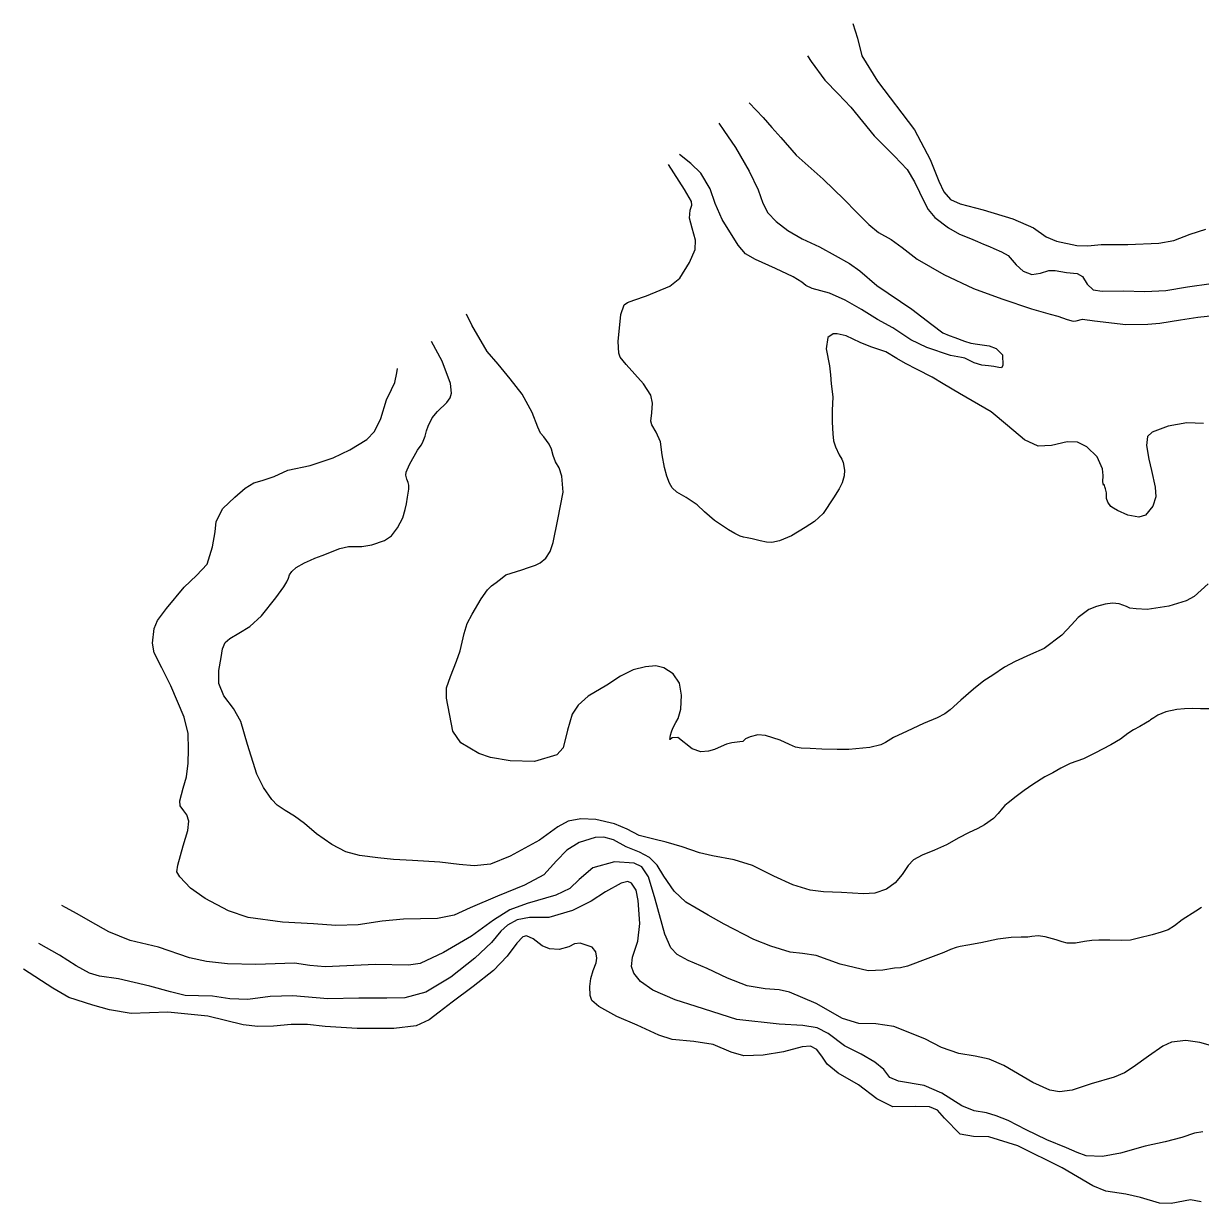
# Model space of a CAD drawing. Extents: x -717077 to -715000, y -984627 to -984000.
# Drawn here: x -717077 to -716541, y -984627 to -984090 of the extents above; entities that cross this region are included whole.
import ezdxf

# ---------------------------------------------------------------- set-up
doc = ezdxf.new("R2010")
doc.units = 0
doc.layers.add('contour_lines', color=1, linetype='CONTINUOUS')

msp = doc.modelspace()

# ---------------------------------------------------------------- linework, layer by layer
at = {"layer": 'contour_lines', "color": 1}
for p, q in [((-716699.626, -984090.204, 274), (-716697.481, -984096.817, 274)), ((-716697.481, -984096.817, 274), (-716695.449, -984104.803, 274)), ((-716720.249, -984104.94, 273), (-716718.575, -984107.39, 273)), ((-716695.449, -984104.803, 274), (-716688.322, -984116.332, 274)), ((-716718.575, -984107.39, 273), (-716712.315, -984115.992, 273)), ((-716712.315, -984115.992, 273), (-716706.223, -984122.24, 273)), ((-716688.322, -984116.332, 274), (-716671.467, -984138.529, 274)), ((-716746.691, -984126.239, 272), (-716740.353, -984132.93, 272)), ((-716706.223, -984122.24, 273), (-716700.448, -984128.185, 273)), ((-716700.448, -984128.185, 273), (-716689.835, -984141.203, 273)), ((-716760.596, -984135.53, 271), (-716758.259, -984138.814, 271)), ((-716740.353, -984132.93, 272), (-716736.511, -984137.555, 272)), ((-716736.511, -984137.555, 272), (-716732.401, -984142.095, 272)), ((-716758.259, -984138.814, 271), (-716752.92, -984146.66, 271)), ((-716732.401, -984142.095, 272), (-716725.418, -984150.022, 272)), ((-716689.835, -984141.203, 273), (-716680.667, -984150.453, 273)), ((-716671.467, -984138.529, 274), (-716664.364, -984152.015, 274)), ((-716752.92, -984146.66, 271), (-716746.838, -984157.406, 271)), ((-716773.251, -984153.803, 271), (-716778.512, -984149.799, 271)), ((-716725.418, -984150.022, 272), (-716713.022, -984160.995, 272)), ((-716680.667, -984150.453, 273), (-716674.89, -984156.525, 273)), ((-716664.364, -984152.015, 274), (-716660.47, -984161.963, 274)), ((-716776.235, -984165.641, 272), (-716783.527, -984154.261, 272)), ((-716768.755, -984158.228, 271), (-716773.251, -984153.803, 271)), ((-716764.506, -984165.323, 271), (-716768.755, -984158.228, 271)), ((-716746.838, -984157.406, 271), (-716742.67, -984165.823, 271)), ((-716674.89, -984156.525, 273), (-716671.507, -984162.179, 273)), ((-716713.022, -984160.995, 272), (-716703.58, -984170.175, 272)), ((-716671.507, -984162.179, 273), (-716669.248, -984166.837, 273)), ((-716660.47, -984161.963, 274), (-716658.187, -984166.714, 274)), ((-716772.981, -984171.139, 272), (-716776.235, -984165.641, 272)), ((-716762.297, -984172.009, 271), (-716764.506, -984165.323, 271)), ((-716742.67, -984165.823, 271), (-716740.48, -984171.958, 271)), ((-716669.248, -984166.837, 273), (-716667.699, -984170.11, 273)), ((-716658.187, -984166.714, 274), (-716655.109, -984170.2, 274)), ((-716773.977, -984178.759, 272), (-716773.578, -984175.084, 272)), ((-716773.578, -984175.084, 272), (-716772.811, -984172.883, 272)), ((-716772.811, -984172.883, 272), (-716772.981, -984171.139, 272)), ((-716759.016, -984179.344, 271), (-716762.297, -984172.009, 271)), ((-716740.48, -984171.958, 271), (-716738.236, -984176.323, 271)), ((-716703.58, -984170.175, 272), (-716697.884, -984176.015, 272)), ((-716667.699, -984170.11, 273), (-716665.326, -984174.792, 273)), ((-716665.326, -984174.792, 273), (-716662.314, -984178.475, 273)), ((-716655.109, -984170.2, 274), (-716650.768, -984172.206, 274)), ((-716650.768, -984172.206, 274), (-716640.335, -984174.954, 274)), ((-716640.335, -984174.954, 274), (-716626.716, -984178.983, 274)), ((-716772.75, -984183.234, 272), (-716773.977, -984178.759, 272)), ((-716751.819, -984191.086, 271), (-716759.016, -984179.344, 271)), ((-716738.236, -984176.323, 271), (-716734.506, -984180.278, 271)), ((-716734.506, -984180.278, 271), (-716729.129, -984184.347, 271)), ((-716697.884, -984176.015, 272), (-716694.481, -984179.447, 272)), ((-716694.481, -984179.447, 272), (-716692.342, -984181.681, 272)), ((-716662.314, -984178.475, 273), (-716656.03, -984183.092, 273)), ((-716626.716, -984178.983, 274), (-716617.374, -984183.213, 274)), ((-716771.183, -984188.704, 272), (-716772.75, -984183.234, 272)), ((-716729.129, -984184.347, 271), (-716722.622, -984188.086, 271)), ((-716692.342, -984181.681, 272), (-716687.902, -984185.262, 272)), ((-716687.902, -984185.262, 272), (-716682.066, -984188.478, 272)), ((-716656.03, -984183.092, 273), (-716651.098, -984186.06, 273)), ((-716617.374, -984183.213, 274), (-716611.592, -984187.26, 274)), ((-716546.038, -984186.036, 274), (-716538.913, -984183.741, 274)), ((-716771.355, -984193.025, 272), (-716771.183, -984188.704, 272)), ((-716748.396, -984195.014, 271), (-716751.819, -984191.086, 271)), ((-716722.622, -984188.086, 271), (-716714.713, -984191.746, 271)), ((-716682.066, -984188.478, 272), (-716677.15, -984192.046, 272)), ((-716651.098, -984186.06, 273), (-716646.005, -984188.029, 273)), ((-716646.005, -984188.029, 273), (-716642.796, -984189.345, 273)), ((-716642.796, -984189.345, 273), (-716640.137, -984190.503, 273)), ((-716640.137, -984190.503, 273), (-716637.381, -984191.595, 273)), ((-716611.592, -984187.26, 274), (-716606.885, -984189.243, 274)), ((-716606.885, -984189.243, 274), (-716597.584, -984191.172, 274)), ((-716597.584, -984191.172, 274), (-716592.6, -984191.331, 274)), ((-716592.6, -984191.331, 274), (-716586.511, -984190.69, 274)), ((-716586.511, -984190.69, 274), (-716574.402, -984190.663, 274)), ((-716574.402, -984190.663, 274), (-716560.38, -984190.145, 274)), ((-716560.38, -984190.145, 274), (-716553.517, -984188.853, 274)), ((-716553.517, -984188.853, 274), (-716546.038, -984186.036, 274)), ((-716773.891, -984198.937, 272), (-716771.355, -984193.025, 272)), ((-716743.958, -984197.606, 271), (-716748.396, -984195.014, 271)), ((-716714.713, -984191.746, 271), (-716707.568, -984195.681, 271)), ((-716707.568, -984195.681, 271), (-716701.066, -984199.339, 271)), ((-716677.15, -984192.046, 272), (-716670.239, -984197.329, 272)), ((-716637.381, -984191.595, 273), (-716635.401, -984192.571, 273)), ((-716635.401, -984192.571, 273), (-716631.866, -984194.085, 273)), ((-716631.866, -984194.085, 273), (-716628.92, -984195.789, 273)), ((-716628.92, -984195.789, 273), (-716625.247, -984199.982, 273)), ((-716778.389, -984205.984, 272), (-716773.891, -984198.937, 272)), ((-716734.821, -984201.692, 271), (-716743.958, -984197.606, 271)), ((-716726.698, -984205.415, 271), (-716734.821, -984201.692, 271)), ((-716701.066, -984199.339, 271), (-716696.451, -984202.659, 271)), ((-716670.239, -984197.329, 272), (-716658.247, -984204.396, 272)), ((-716625.247, -984199.982, 273), (-716622.009, -984202.875, 273)), ((-716782.899, -984209.612, 272), (-716778.389, -984205.984, 272)), ((-716722.855, -984207.79, 271), (-716726.698, -984205.415, 271)), ((-716696.451, -984202.659, 271), (-716688.684, -984209.381, 271)), ((-716658.247, -984204.396, 272), (-716644.679, -984210.8, 272)), ((-716622.009, -984202.875, 273), (-716618.11, -984204.411, 273)), ((-716618.11, -984204.411, 273), (-716614.239, -984203.825, 273)), ((-716614.239, -984203.825, 273), (-716610.45, -984202.512, 273)), ((-716610.45, -984202.512, 273), (-716607.471, -984202.541, 273)), ((-716607.471, -984202.541, 273), (-716602.303, -984203.512, 273)), ((-716602.303, -984203.512, 273), (-716597.487, -984203.995, 273)), ((-716597.487, -984203.995, 273), (-716595.133, -984205.325, 273)), ((-716595.133, -984205.325, 273), (-716592.883, -984208.746, 273)), ((-716793.416, -984214.116, 272), (-716782.899, -984209.612, 272)), ((-716720.913, -984209.42, 271), (-716722.855, -984207.79, 271)), ((-716718.056, -984210.8, 271), (-716720.913, -984209.42, 271)), ((-716710.215, -984212.817, 271), (-716718.056, -984210.8, 271)), ((-716688.684, -984209.381, 271), (-716672.81, -984220.199, 271)), ((-716644.679, -984210.8, 272), (-716631.796, -984215.424, 272)), ((-716592.883, -984208.746, 273), (-716590.162, -984211.302, 273)), ((-716590.162, -984211.302, 273), (-716586.149, -984212.001, 273)), ((-716586.149, -984212.001, 273), (-716576.518, -984211.742, 273)), ((-716576.518, -984211.742, 273), (-716566.666, -984212.168, 273)), ((-716566.666, -984212.168, 273), (-716557.16, -984211.699, 273)), ((-716557.16, -984211.699, 273), (-716547.32, -984209.94, 273)), ((-716547.32, -984209.94, 273), (-716536.512, -984208.452, 273)), ((-716803.587, -984218.166, 272), (-716802.075, -984217.151, 272)), ((-716802.075, -984217.151, 272), (-716799.251, -984216.127, 272)), ((-716799.251, -984216.127, 272), (-716793.416, -984214.116, 272)), ((-716703.047, -984215.993, 271), (-716710.215, -984212.817, 271)), ((-716695.629, -984220.287, 271), (-716703.047, -984215.993, 271)), ((-716631.796, -984215.424, 272), (-716618.204, -984219.981, 272)), ((-716872.941, -984227.399, 273), (-716875.474, -984222.375, 273)), ((-716806.441, -984234.814, 272), (-716805.181, -984222.554, 272)), ((-716805.181, -984222.554, 272), (-716803.587, -984218.166, 272)), ((-716688.351, -984224.79, 271), (-716695.629, -984220.287, 271)), ((-716672.81, -984220.199, 271), (-716663.61, -984227.07, 271)), ((-716618.204, -984219.981, 272), (-716609.812, -984222.467, 272)), ((-716609.812, -984222.467, 272), (-716606.288, -984223.386, 272)), ((-716606.288, -984223.386, 272), (-716602.047, -984224.824, 272)), ((-716542.555, -984223.849, 272), (-716535.443, -984222.995, 272)), ((-716865.94, -984239.373, 273), (-716872.941, -984227.399, 273)), ((-716681.448, -984228.593, 271), (-716688.351, -984224.79, 271)), ((-716673.217, -984234.038, 271), (-716681.448, -984228.593, 271)), ((-716663.61, -984227.07, 271), (-716658.578, -984230.853, 271)), ((-716602.047, -984224.824, 272), (-716599.331, -984225.639, 272)), ((-716599.331, -984225.639, 272), (-716597.916, -984225.468, 272)), ((-716597.916, -984225.468, 272), (-716595.118, -984224.645, 272)), ((-716595.118, -984224.645, 272), (-716589.665, -984225.525, 272)), ((-716589.665, -984225.525, 272), (-716575.403, -984227.185, 272)), ((-716575.403, -984227.185, 272), (-716565.31, -984226.981, 272)), ((-716565.31, -984226.981, 272), (-716559.847, -984226.528, 272)), ((-716559.847, -984226.528, 272), (-716550.528, -984225.047, 272)), ((-716550.528, -984225.047, 272), (-716542.555, -984223.849, 272)), ((-716710.955, -984232.99, 272), (-716711.748, -984238.253, 272)), ((-716708.528, -984231.326, 272), (-716710.955, -984232.99, 272)), ((-716706.778, -984231.304, 272), (-716708.528, -984231.326, 272)), ((-716702.613, -984232.208, 272), (-716706.778, -984231.304, 272)), ((-716696.265, -984235.244, 272), (-716702.613, -984232.208, 272)), ((-716665.951, -984237.588, 271), (-716673.217, -984234.038, 271)), ((-716658.578, -984230.853, 271), (-716655.743, -984232.145, 271)), ((-716655.743, -984232.145, 271), (-716653.1, -984233.043, 271)), ((-716653.1, -984233.043, 271), (-716648.791, -984234.666, 271)), ((-716886.517, -984243.764, 274), (-716891.271, -984234.862, 274)), ((-716861.038, -984245.166, 273), (-716865.94, -984239.373, 273)), ((-716806.138, -984240.226, 272), (-716806.441, -984234.814, 272)), ((-716711.748, -984238.253, 272), (-716710.251, -984245.883, 272)), ((-716691.325, -984237.301, 272), (-716696.265, -984235.244, 272)), ((-716684.568, -984239.533, 272), (-716691.325, -984237.301, 272)), ((-716679.582, -984242.543, 272), (-716684.568, -984239.533, 272)), ((-716655.103, -984241.231, 271), (-716665.951, -984237.588, 271)), ((-716648.791, -984234.666, 271), (-716645.841, -984235.565, 271)), ((-716645.841, -984235.565, 271), (-716642.804, -984236.022, 271)), ((-716642.804, -984236.022, 271), (-716637.505, -984236.886, 271)), ((-716637.505, -984236.886, 271), (-716634.399, -984238.045, 271)), ((-716634.399, -984238.045, 271), (-716631.429, -984240.935, 271)), ((-716882.733, -984253.995, 274), (-716886.517, -984243.764, 274)), ((-716805.525, -984241.94, 272), (-716806.138, -984240.226, 272)), ((-716802.772, -984245.372, 272), (-716805.525, -984241.94, 272)), ((-716675.651, -984244.884, 272), (-716679.582, -984242.543, 272)), ((-716670.343, -984247.561, 272), (-716675.651, -984244.884, 272)), ((-716650.148, -984242.119, 271), (-716655.103, -984241.231, 271)), ((-716648.669, -984242.467, 271), (-716650.148, -984242.119, 271)), ((-716646.772, -984243.412, 271), (-716648.669, -984242.467, 271)), ((-716644.411, -984244.541, 271), (-716646.772, -984243.412, 271)), ((-716640.816, -984245.664, 271), (-716644.411, -984244.541, 271)), ((-716631.429, -984240.935, 271), (-716631.345, -984245.758, 271)), ((-716908.095, -984253.548, 275), (-716907.178, -984249.187, 275)), ((-716907.178, -984249.187, 275), (-716906.862, -984247.109, 275)), ((-716855.531, -984251.875, 273), (-716861.038, -984245.166, 273)), ((-716794.885, -984254.136, 272), (-716802.772, -984245.372, 272)), ((-716710.251, -984245.883, 272), (-716709.722, -984249.994, 272)), ((-716709.722, -984249.994, 272), (-716709.42, -984254.065, 272)), ((-716663.448, -984251.088, 272), (-716670.343, -984247.561, 272)), ((-716637.885, -984245.998, 271), (-716640.816, -984245.664, 271)), ((-716635.478, -984246.269, 271), (-716637.885, -984245.998, 271)), ((-716633.143, -984246.708, 271), (-716635.478, -984246.269, 271)), ((-716631.918, -984246.806, 271), (-716633.143, -984246.708, 271)), ((-716631.345, -984245.758, 271), (-716631.918, -984246.806, 271)), ((-716909.57, -984256.649, 275), (-716908.095, -984253.548, 275)), ((-716882.189, -984258.393, 274), (-716882.733, -984253.995, 274)), ((-716850.127, -984258.792, 273), (-716855.531, -984251.875, 273)), ((-716791.569, -984259.285, 272), (-716794.885, -984254.136, 272)), ((-716709.42, -984254.065, 272), (-716708.743, -984260.096, 272)), ((-716658.45, -984254.187, 272), (-716663.448, -984251.088, 272)), ((-716651.117, -984258.451, 272), (-716658.45, -984254.187, 272)), ((-716911.739, -984261.353, 275), (-716909.57, -984256.649, 275)), ((-716884.363, -984262.598, 274), (-716882.802, -984260.57, 274)), ((-716882.802, -984260.57, 274), (-716882.189, -984258.393, 274)), ((-716845.517, -984267.177, 273), (-716850.127, -984258.792, 273)), ((-716790.741, -984262.931, 272), (-716791.569, -984259.285, 272)), ((-716708.743, -984260.096, 272), (-716708.942, -984266.227, 272)), ((-716636.603, -984266.928, 272), (-716651.117, -984258.451, 272)), ((-716914.443, -984269.859, 275), (-716911.739, -984261.353, 275)), ((-716888.636, -984266.677, 274), (-716884.363, -984262.598, 274)), ((-716791.096, -984267.371, 272), (-716790.741, -984262.931, 272)), ((-716708.942, -984266.227, 272), (-716708.945, -984271.637, 272)), ((-716917.226, -984275.83, 275), (-716914.443, -984269.859, 275)), ((-716892.883, -984273.392, 274), (-716891.018, -984269.655, 274)), ((-716891.018, -984269.655, 274), (-716888.636, -984266.677, 274)), ((-716842.872, -984273.783, 273), (-716845.517, -984267.177, 273)), ((-716791.454, -984271.079, 272), (-716791.096, -984267.371, 272)), ((-716791.03, -984272.785, 272), (-716791.454, -984271.079, 272)), ((-716708.945, -984271.637, 272), (-716708.655, -984276.883, 272)), ((-716629.233, -984273.08, 272), (-716636.603, -984266.928, 272)), ((-716920.753, -984279.431, 275), (-716917.226, -984275.83, 275)), ((-716894.183, -984277.929, 274), (-716893.558, -984275.467, 274)), ((-716893.558, -984275.467, 274), (-716892.883, -984273.392, 274)), ((-716841.695, -984276.499, 273), (-716842.872, -984273.783, 273)), ((-716840.28, -984278.252, 273), (-716841.695, -984276.499, 273)), ((-716789.042, -984276.095, 272), (-716791.03, -984272.785, 272)), ((-716787.173, -984280.56, 272), (-716789.042, -984276.095, 272)), ((-716708.655, -984276.883, 272), (-716708.336, -984280.051, 272)), ((-716621.527, -984279.679, 272), (-716629.233, -984273.08, 272)), ((-716563.416, -984276.113, 272), (-716565.471, -984278.154, 272)), ((-716556.128, -984273.362, 272), (-716563.416, -984276.113, 272)), ((-716547.566, -984271.934, 272), (-716556.128, -984273.362, 272)), ((-716540.006, -984272.21, 272), (-716547.566, -984271.934, 272)), ((-716928.528, -984284.176, 275), (-716920.753, -984279.431, 275)), ((-716897.777, -984284.257, 274), (-716896.1, -984281.973, 274)), ((-716896.1, -984281.973, 274), (-716895.365, -984281.002, 274)), ((-716895.365, -984281.002, 274), (-716894.183, -984277.929, 274)), ((-716837.73, -984281.625, 273), (-716840.28, -984278.252, 273)), ((-716836.698, -984283.914, 273), (-716837.73, -984281.625, 273)), ((-716786.317, -984286.413, 272), (-716787.173, -984280.56, 272)), ((-716708.336, -984280.051, 272), (-716707.509, -984282.809, 272)), ((-716615.245, -984282.502, 272), (-716621.527, -984279.679, 272)), ((-716609.165, -984282.169, 272), (-716615.245, -984282.502, 272)), ((-716602.014, -984280.554, 272), (-716609.165, -984282.169, 272)), ((-716597.313, -984280.618, 272), (-716602.014, -984280.554, 272)), ((-716593.143, -984282.79, 272), (-716597.313, -984280.618, 272)), ((-716565.471, -984278.154, 272), (-716565.899, -984282.13, 272)), ((-716565.899, -984282.13, 272), (-716564.928, -984288.435, 272)), ((-716946.592, -984291.222, 275), (-716936.078, -984287.812, 275)), ((-716936.078, -984287.812, 275), (-716928.528, -984284.176, 275)), ((-716901.387, -984290.811, 274), (-716897.777, -984284.257, 274)), ((-716836.031, -984286.744, 273), (-716836.698, -984283.914, 273)), ((-716834.84, -984289.609, 273), (-716836.031, -984286.744, 273)), ((-716785.257, -984292.162, 272), (-716786.317, -984286.413, 272)), ((-716707.509, -984282.809, 272), (-716705.859, -984286.459, 272)), ((-716705.859, -984286.459, 272), (-716704.537, -984288.358, 272)), ((-716588.396, -984287.417, 272), (-716593.143, -984282.79, 272)), ((-716585.921, -984292.789, 272), (-716588.396, -984287.417, 272)), ((-716956.71, -984293.448, 275), (-716946.592, -984291.222, 275)), ((-716902.821, -984294.263, 274), (-716901.387, -984290.811, 274)), ((-716833.287, -984292.352, 273), (-716834.84, -984289.609, 273)), ((-716832.072, -984296.191, 273), (-716833.287, -984292.352, 273)), ((-716784.222, -984296.087, 272), (-716785.257, -984292.162, 272)), ((-716704.537, -984288.358, 272), (-716703.949, -984289.949, 272)), ((-716703.949, -984289.949, 272), (-716703.407, -984293.482, 272)), ((-716585.604, -984295.858, 272), (-716585.921, -984292.789, 272)), ((-716564.928, -984288.435, 272), (-716563.69, -984293.614, 272)), ((-716972.189, -984299.228, 275), (-716968.353, -984298.065, 275)), ((-716968.353, -984298.065, 275), (-716963, -984296.23, 275)), ((-716963, -984296.23, 275), (-716956.71, -984293.448, 275)), ((-716903.041, -984295.691, 274), (-716902.821, -984294.263, 274)), ((-716902.625, -984297.457, 274), (-716903.041, -984295.691, 274)), ((-716902.028, -984298.999, 274), (-716902.625, -984297.457, 274)), ((-716831.446, -984303.395, 273), (-716832.072, -984296.191, 273)), ((-716783.067, -984299.268, 272), (-716784.222, -984296.087, 272)), ((-716703.539, -984295.998, 272), (-716704.511, -984299.203, 272)), ((-716703.407, -984293.482, 272), (-716703.539, -984295.998, 272)), ((-716585.76, -984298.703, 272), (-716585.604, -984295.858, 272)), ((-716563.69, -984293.614, 272), (-716562.026, -984301.121, 272)), ((-716980.775, -984305.767, 275), (-716976.175, -984301.62, 275)), ((-716976.175, -984301.62, 275), (-716972.189, -984299.228, 275)), ((-716902.202, -984305.657, 274), (-716901.608, -984302.017, 274)), ((-716901.579, -984300.225, 274), (-716902.028, -984298.999, 274)), ((-716901.608, -984302.017, 274), (-716901.579, -984300.225, 274)), ((-716833.792, -984315.84, 273), (-716831.446, -984303.395, 273)), ((-716781.763, -984301.513, 272), (-716783.067, -984299.268, 272)), ((-716779.633, -984303.41, 272), (-716781.763, -984301.513, 272)), ((-716775.366, -984305.913, 272), (-716779.633, -984303.41, 272)), ((-716705.857, -984301.857, 272), (-716708.387, -984305.989, 272)), ((-716704.511, -984299.203, 272), (-716705.857, -984301.857, 272)), ((-716585.466, -984300.22, 272), (-716585.76, -984298.703, 272)), ((-716585.392, -984299.912, 272), (-716585.466, -984300.22, 272)), ((-716585.245, -984299.828, 272), (-716585.392, -984299.912, 272)), ((-716584.863, -984301.035, 272), (-716585.245, -984299.828, 272)), ((-716584.561, -984301.887, 272), (-716584.863, -984301.035, 272)), ((-716584.16, -984303.717, 272), (-716584.561, -984301.887, 272)), ((-716584.149, -984304.705, 272), (-716584.16, -984303.717, 272)), ((-716562.026, -984301.121, 272), (-716561.721, -984305.522, 272)), ((-716986.271, -984310.862, 275), (-716980.775, -984305.767, 275)), ((-716903.272, -984311.345, 274), (-716902.678, -984308.672, 274)), ((-716902.678, -984308.672, 274), (-716902.202, -984305.657, 274)), ((-716770.447, -984309.256, 272), (-716775.366, -984305.913, 272)), ((-716767.079, -984312.426, 272), (-716770.447, -984309.256, 272)), ((-716708.387, -984305.989, 272), (-716713.136, -984313.089, 272)), ((-716584.075, -984306.37, 272), (-716584.149, -984304.705, 272)), ((-716583.561, -984307.958, 272), (-716584.075, -984306.37, 272)), ((-716582.124, -984309.994, 272), (-716583.561, -984307.958, 272)), ((-716561.721, -984305.522, 272), (-716562.994, -984309.828, 272)), ((-716989.382, -984316.805, 275), (-716986.271, -984310.862, 275)), ((-716904.453, -984315.159, 274), (-716903.272, -984311.345, 274)), ((-716762.523, -984316.266, 272), (-716767.079, -984312.426, 272)), ((-716713.136, -984313.089, 272), (-716717.092, -984316.734, 272)), ((-716581.02, -984310.772, 272), (-716582.124, -984309.994, 272)), ((-716579.107, -984311.741, 272), (-716581.02, -984310.772, 272)), ((-716574.488, -984313.835, 272), (-716579.107, -984311.741, 272)), ((-716569.366, -984314.829, 272), (-716574.488, -984313.835, 272)), ((-716566.436, -984313.94, 272), (-716569.366, -984314.829, 272)), ((-716562.994, -984309.828, 272), (-716566.436, -984313.94, 272)), ((-716989.86, -984321.467, 275), (-716989.382, -984316.805, 275)), ((-716909.577, -984323.295, 274), (-716906.741, -984319.723, 274)), ((-716906.741, -984319.723, 274), (-716904.453, -984315.159, 274)), ((-716835.968, -984326.298, 273), (-716833.792, -984315.84, 273)), ((-716756.206, -984320.531, 272), (-716762.523, -984316.266, 272)), ((-716721.304, -984319.468, 272), (-716727.54, -984323.262, 272)), ((-716717.092, -984316.734, 272), (-716721.304, -984319.468, 272)), ((-716991.062, -984328.261, 275), (-716989.86, -984321.467, 275)), ((-716918.437, -984327.358, 274), (-716912.704, -984325.343, 274)), ((-716912.704, -984325.343, 274), (-716909.577, -984323.295, 274)), ((-716753.226, -984322.259, 272), (-716756.206, -984320.531, 272)), ((-716750.899, -984323.387, 272), (-716753.226, -984322.259, 272)), ((-716749.279, -984323.9, 272), (-716750.899, -984323.387, 272)), ((-716747.642, -984324.131, 272), (-716749.279, -984323.9, 272)), ((-716745.442, -984324.643, 272), (-716747.642, -984324.131, 272)), ((-716741.723, -984325.627, 272), (-716745.442, -984324.643, 272)), ((-716727.54, -984323.262, 272), (-716732.992, -984325.612, 272)), ((-716993.387, -984336.144, 275), (-716991.062, -984328.261, 275)), ((-716941.12, -984332.21, 274), (-716933.034, -984329.085, 274)), ((-716933.034, -984329.085, 274), (-716929.103, -984328.18, 274)), ((-716929.103, -984328.18, 274), (-716926.1, -984328.102, 274)), ((-716926.1, -984328.102, 274), (-716923.038, -984328.097, 274)), ((-716923.038, -984328.097, 274), (-716918.437, -984327.358, 274)), ((-716839.368, -984333.479, 273), (-716837.303, -984330.457, 273)), ((-716837.303, -984330.457, 273), (-716835.968, -984326.298, 273)), ((-716738.822, -984326.193, 272), (-716741.723, -984325.627, 272)), ((-716736.523, -984326.292, 272), (-716738.822, -984326.193, 272)), ((-716732.992, -984325.612, 272), (-716736.523, -984326.292, 272)), ((-716998.301, -984341.327, 275), (-716993.387, -984336.144, 275)), ((-716952.89, -984337.758, 274), (-716949.062, -984335.521, 274)), ((-716949.062, -984335.521, 274), (-716946.465, -984334.352, 274)), ((-716946.465, -984334.352, 274), (-716944.356, -984333.422, 274)), ((-716944.356, -984333.422, 274), (-716941.12, -984332.21, 274)), ((-716844.009, -984336.64, 273), (-716841.832, -984335.594, 273)), ((-716841.832, -984335.594, 273), (-716839.368, -984333.479, 273)), ((-717003.968, -984346.725, 275), (-716998.301, -984341.327, 275)), ((-716956.432, -984342.487, 274), (-716955.899, -984341.103, 274)), ((-716955.899, -984341.103, 274), (-716954.886, -984339.521, 274)), ((-716954.886, -984339.521, 274), (-716952.89, -984337.758, 274)), ((-716859.193, -984342.416, 273), (-716857.546, -984341.057, 273)), ((-716857.546, -984341.057, 273), (-716855.139, -984340.307, 273)), ((-716855.139, -984340.307, 273), (-716850.297, -984338.689, 273)), ((-716850.297, -984338.689, 273), (-716847.145, -984337.775, 273)), ((-716847.145, -984337.775, 273), (-716844.009, -984336.64, 273)), ((-717011.977, -984356.424, 275), (-717003.968, -984346.725, 275)), ((-716962.144, -984351.573, 274), (-716958.467, -984346.431, 274)), ((-716958.467, -984346.431, 274), (-716957.209, -984344.222, 274)), ((-716957.209, -984344.222, 274), (-716956.432, -984342.487, 274)), ((-716865.812, -984347.856, 273), (-716864.048, -984346.084, 273)), ((-716864.048, -984346.084, 273), (-716861.936, -984344.577, 273)), ((-716861.936, -984344.577, 273), (-716859.193, -984342.416, 273)), ((-716537.821, -984345.161, 273), (-716544.257, -984350.854, 273)), ((-716968.678, -984359.69, 274), (-716962.144, -984351.573, 274)), ((-716872.774, -984358.906, 273), (-716868.704, -984351.969, 273)), ((-716868.704, -984351.969, 273), (-716865.812, -984347.856, 273)), ((-716544.257, -984350.854, 273), (-716547.945, -984352.832, 273)), ((-717015.975, -984361.759, 275), (-717011.977, -984356.424, 275)), ((-716592.153, -984356.884, 273), (-716597.052, -984360.459, 273)), ((-716588.624, -984355.377, 273), (-716592.153, -984356.884, 273)), ((-716584.739, -984354.33, 273), (-716588.624, -984355.377, 273)), ((-716581.373, -984353.889, 273), (-716584.739, -984354.33, 273)), ((-716578.42, -984354.308, 273), (-716581.373, -984353.889, 273)), ((-716575.114, -984355.427, 273), (-716578.42, -984354.308, 273)), ((-716574.13, -984355.937, 273), (-716575.114, -984355.427, 273)), ((-716573.508, -984356.141, 273), (-716574.13, -984355.937, 273)), ((-716570.659, -984356.482, 273), (-716573.508, -984356.141, 273)), ((-716565.605, -984356.792, 273), (-716570.659, -984356.482, 273)), ((-716555.736, -984355.255, 273), (-716565.605, -984356.792, 273)), ((-716547.945, -984352.832, 273), (-716555.736, -984355.255, 273)), ((-717017.509, -984365.388, 275), (-717015.975, -984361.759, 275)), ((-716974.051, -984364.588, 274), (-716968.678, -984359.69, 274)), ((-716875.035, -984363.177, 273), (-716872.774, -984358.906, 273)), ((-716597.052, -984360.459, 273), (-716600.022, -984363.719, 273)), ((-717018.356, -984372.152, 275), (-717017.509, -984365.388, 275)), ((-716983.066, -984369.982, 274), (-716978.992, -984367.64, 274)), ((-716978.992, -984367.64, 274), (-716974.051, -984364.588, 274)), ((-716878.312, -984375.557, 273), (-716876.516, -984367.694, 273)), ((-716876.516, -984367.694, 273), (-716875.035, -984363.177, 273)), ((-716600.022, -984363.719, 273), (-716604.432, -984368.492, 273)), ((-717017.555, -984376.5, 275), (-717018.356, -984372.152, 275)), ((-716986.386, -984374.745, 274), (-716985.166, -984371.896, 274)), ((-716985.166, -984371.896, 274), (-716983.066, -984369.982, 274)), ((-716604.432, -984368.492, 273), (-716612.495, -984374.503, 273)), ((-717014.018, -984383.316, 275), (-717017.555, -984376.5, 275)), ((-716988.108, -984384.602, 274), (-716987.095, -984378.583, 274)), ((-716987.095, -984378.583, 274), (-716986.386, -984374.745, 274)), ((-716879.902, -984380.296, 273), (-716878.312, -984375.557, 273)), ((-716618.674, -984377.343, 273), (-716625.694, -984380.482, 273)), ((-716612.495, -984374.503, 273), (-716618.674, -984377.343, 273)), ((-717010.002, -984391.619, 275), (-717014.018, -984383.316, 275)), ((-716882.727, -984387.319, 273), (-716879.902, -984380.296, 273)), ((-716799.59, -984384.323, 273), (-716805.249, -984387.12, 273)), ((-716794.013, -984382.842, 273), (-716799.59, -984384.323, 273)), ((-716789.256, -984382.514, 273), (-716794.013, -984382.842, 273)), ((-716785.634, -984383.417, 273), (-716789.256, -984382.514, 273)), ((-716781.306, -984386.158, 273), (-716785.634, -984383.417, 273)), ((-716630.546, -984383.109, 273), (-716635.927, -984386.622, 273)), ((-716625.694, -984380.482, 273), (-716630.546, -984383.109, 273)), ((-716988.055, -984390.452, 274), (-716988.108, -984384.602, 274)), ((-716884.507, -984392.436, 273), (-716882.727, -984387.319, 273)), ((-716805.249, -984387.12, 273), (-716811.615, -984391.303, 273)), ((-716778.446, -984390.386, 273), (-716781.306, -984386.158, 273)), ((-716639.979, -984389.321, 273), (-716644.69, -984392.994, 273)), ((-716635.927, -984386.622, 273), (-716639.979, -984389.321, 273)), ((-717003.94, -984405.847, 275), (-717010.002, -984391.619, 275)), ((-716985.897, -984396.027, 274), (-716988.055, -984390.452, 274)), ((-716884.456, -984397.12, 273), (-716884.507, -984392.436, 273)), ((-716811.615, -984391.303, 273), (-716819.982, -984396.324, 273)), ((-716777.536, -984395.799, 273), (-716778.446, -984390.386, 273)), ((-716644.69, -984392.994, 273), (-716650.465, -984398.095, 273)), ((-716981.519, -984401.805, 274), (-716985.897, -984396.027, 274)), ((-716881.611, -984412.148, 273), (-716884.456, -984397.12, 273)), ((-716824.646, -984400.273, 273), (-716827.317, -984404.51, 273)), ((-716819.982, -984396.324, 273), (-716824.646, -984400.273, 273)), ((-716777.934, -984402.161, 273), (-716777.536, -984395.799, 273)), ((-716650.465, -984398.095, 273), (-716655.345, -984402.421, 273)), ((-717002.08, -984413.201, 275), (-717003.94, -984405.847, 275)), ((-716978.064, -984407.819, 274), (-716981.519, -984401.805, 274)), ((-716827.317, -984404.51, 273), (-716829.488, -984411.687, 273)), ((-716779.045, -984406.337, 273), (-716777.934, -984402.161, 273)), ((-716657.759, -984404.337, 273), (-716661.165, -984406.164, 273)), ((-716655.345, -984402.421, 273), (-716657.759, -984404.337, 273)), ((-716560.711, -984404.931, 274), (-716562.576, -984406.054, 274)), ((-716557.15, -984403.395, 274), (-716560.711, -984404.931, 274)), ((-716552.178, -984402.322, 274), (-716557.15, -984403.395, 274)), ((-716548.664, -984401.967, 274), (-716552.178, -984402.322, 274)), ((-716545.133, -984401.908, 274), (-716548.664, -984401.967, 274)), ((-716541.438, -984402.087, 274), (-716545.133, -984401.908, 274)), ((-716536.823, -984402.08, 274), (-716541.438, -984402.087, 274)), ((-716975.053, -984418.262, 274), (-716978.064, -984407.819, 274)), ((-716782.137, -984412.517, 273), (-716781.565, -984410.836, 273)), ((-716781.565, -984410.836, 273), (-716780.158, -984408.185, 273)), ((-716780.158, -984408.185, 273), (-716779.045, -984406.337, 273)), ((-716667.357, -984408.729, 273), (-716674.934, -984412.17, 273)), ((-716661.165, -984406.164, 273), (-716667.357, -984408.729, 273)), ((-716569.034, -984409.997, 274), (-716571.813, -984411.51, 274)), ((-716566.417, -984408.49, 274), (-716569.034, -984409.997, 274)), ((-716564.55, -984407.406, 274), (-716566.417, -984408.49, 274)), ((-716564.086, -984407.041, 274), (-716564.55, -984407.406, 274)), ((-716562.576, -984406.054, 274), (-716564.086, -984407.041, 274)), ((-717001.896, -984420.547, 275), (-717002.08, -984413.201, 275)), ((-716878.022, -984417.494, 273), (-716881.611, -984412.148, 273)), ((-716829.488, -984411.687, 273), (-716831.373, -984419.72, 273)), ((-716782.846, -984415.896, 273), (-716782.791, -984415.075, 273)), ((-716782.663, -984416.035, 273), (-716782.846, -984415.896, 273)), ((-716782.791, -984415.075, 273), (-716782.507, -984413.921, 273)), ((-716781.816, -984415.276, 273), (-716782.663, -984416.035, 273)), ((-716782.507, -984413.921, 273), (-716782.137, -984412.517, 273)), ((-716779.242, -984415.016, 273), (-716781.816, -984415.276, 273)), ((-716772.648, -984420.189, 273), (-716779.242, -984415.016, 273)), ((-716749.06, -984416.298, 273), (-716749.665, -984416.819, 273)), ((-716748.371, -984415.674, 273), (-716749.06, -984416.298, 273)), ((-716746.341, -984414.716, 273), (-716748.371, -984415.674, 273)), ((-716742.837, -984413.865, 273), (-716746.341, -984414.716, 273)), ((-716739.372, -984414.077, 273), (-716742.837, -984413.865, 273)), ((-716732.636, -984416.224, 273), (-716739.372, -984414.077, 273)), ((-716728.396, -984418.232, 273), (-716732.636, -984416.224, 273)), ((-716681.026, -984415.068, 273), (-716684.781, -984417.305, 273)), ((-716674.934, -984412.17, 273), (-716681.026, -984415.068, 273)), ((-716577.837, -984415.815, 274), (-716582.159, -984418.353, 274)), ((-716574.412, -984413.305, 274), (-716577.837, -984415.815, 274)), ((-716571.813, -984411.51, 274), (-716574.412, -984413.305, 274)), ((-717002.149, -984426.778, 275), (-717001.896, -984420.547, 275)), ((-716970.879, -984431.776, 274), (-716975.053, -984418.262, 274)), ((-716869.785, -984422.318, 273), (-716878.022, -984417.494, 273)), ((-716831.373, -984419.72, 273), (-716834.253, -984422.947, 273)), ((-716768.808, -984421.615, 273), (-716772.648, -984420.189, 273)), ((-716765.219, -984421.312, 273), (-716768.808, -984421.615, 273)), ((-716762.615, -984420.544, 273), (-716765.219, -984421.312, 273)), ((-716759.571, -984419.189, 273), (-716762.615, -984420.544, 273)), ((-716757.069, -984418.026, 273), (-716759.571, -984419.189, 273)), ((-716754.657, -984417.436, 273), (-716757.069, -984418.026, 273)), ((-716750.979, -984417.096, 273), (-716754.657, -984417.436, 273)), ((-716749.665, -984416.819, 273), (-716750.979, -984417.096, 273)), ((-716725.654, -984419.381, 273), (-716728.396, -984418.232, 273)), ((-716723.126, -984419.86, 273), (-716725.654, -984419.381, 273)), ((-716718.933, -984420.103, 273), (-716723.126, -984419.86, 273)), ((-716713.761, -984420.356, 273), (-716718.933, -984420.103, 273)), ((-716706.642, -984420.469, 273), (-716713.761, -984420.356, 273)), ((-716701.404, -984420.474, 273), (-716706.642, -984420.469, 273)), ((-716691.874, -984419.56, 273), (-716701.404, -984420.474, 273)), ((-716686.827, -984418.36, 273), (-716691.874, -984419.56, 273)), ((-716684.781, -984417.305, 273), (-716686.827, -984418.36, 273)), ((-716582.159, -984418.353, 274), (-716589.389, -984422.196, 274)), ((-717002.804, -984432.991, 275), (-717002.149, -984426.778, 275)), ((-716864.494, -984424.112, 273), (-716869.785, -984422.318, 273)), ((-716855.594, -984425.609, 273), (-716864.494, -984424.112, 273)), ((-716844.516, -984425.963, 273), (-716855.594, -984425.609, 273)), ((-716834.253, -984422.947, 273), (-716844.516, -984425.963, 273)), ((-716600.753, -984426.814, 274), (-716604.98, -984429.075, 274)), ((-716594.636, -984424.726, 274), (-716600.753, -984426.814, 274)), ((-716589.389, -984422.196, 274), (-716594.636, -984424.726, 274)), ((-716967.823, -984437.881, 274), (-716970.879, -984431.776, 274)), ((-716608.583, -984431.085, 274), (-716612.173, -984433.015, 274)), ((-716604.98, -984429.075, 274), (-716608.583, -984431.085, 274)), ((-717005.838, -984443.826, 275), (-717004.391, -984438.126, 275)), ((-717004.391, -984438.126, 275), (-717002.804, -984432.991, 275)), ((-716963.959, -984443.338, 274), (-716967.823, -984437.881, 274)), ((-716617.624, -984436.456, 274), (-716621.615, -984439.122, 274)), ((-716612.173, -984433.015, 274), (-716617.624, -984436.456, 274)), ((-716961.544, -984445.876, 274), (-716963.959, -984443.338, 274)), ((-716625.234, -984441.96, 274), (-716628.824, -984444.812, 274)), ((-716621.615, -984439.122, 274), (-716625.234, -984441.96, 274)), ((-717005.698, -984446.092, 275), (-717005.838, -984443.826, 275)), ((-717004.094, -984448.486, 275), (-717005.698, -984446.092, 275)), ((-717002.757, -984450.321, 275), (-717004.094, -984448.486, 275)), ((-716957.878, -984448.298, 274), (-716961.544, -984445.876, 274)), ((-716953.668, -984450.82, 274), (-716957.878, -984448.298, 274)), ((-716631.43, -984447.169, 274), (-716633.418, -984449.682, 274)), ((-716630.352, -984445.993, 274), (-716631.43, -984447.169, 274)), ((-716628.824, -984444.812, 274), (-716630.352, -984445.993, 274)), ((-717001.792, -984453.13, 275), (-717002.757, -984450.321, 275)), ((-717002.252, -984457.394, 275), (-717001.792, -984453.13, 275)), ((-716949.19, -984454.229, 274), (-716953.668, -984450.82, 274)), ((-716943.629, -984458.94, 274), (-716949.19, -984454.229, 274)), ((-716829.186, -984453.062, 274), (-716833.886, -984455.78, 274)), ((-716823.326, -984452.137, 274), (-716829.186, -984453.062, 274)), ((-716816.492, -984452.426, 274), (-716823.326, -984452.137, 274)), ((-716808.076, -984454.294, 274), (-716816.492, -984452.426, 274)), ((-716802.331, -984456.819, 274), (-716808.076, -984454.294, 274)), ((-716635.597, -984451.843, 274), (-716639.696, -984454.844, 274)), ((-716633.418, -984449.682, 274), (-716635.597, -984451.843, 274)), ((-717004.338, -984464.361, 275), (-717002.252, -984457.394, 275)), ((-716936.663, -984463.724, 274), (-716943.629, -984458.94, 274)), ((-716833.886, -984455.78, 274), (-716842.135, -984461.813, 274)), ((-716796.774, -984459.661, 274), (-716802.331, -984456.819, 274)), ((-716790.191, -984461.247, 274), (-716796.774, -984459.661, 274)), ((-716646.891, -984458.434, 274), (-716651.287, -984460.744, 274)), ((-716642.693, -984456.489, 274), (-716646.891, -984458.434, 274)), ((-716639.696, -984454.844, 274), (-716642.693, -984456.489, 274)), ((-717006.829, -984473.199, 275), (-717004.338, -984464.361, 275)), ((-716930.268, -984467.01, 274), (-716936.663, -984463.724, 274)), ((-716842.135, -984461.813, 274), (-716855.463, -984469.013, 274)), ((-716824.148, -984462.774, 275), (-716829.79, -984466.313, 275)), ((-716816.854, -984460.634, 275), (-716824.148, -984462.774, 275)), ((-716812.86, -984460.371, 275), (-716816.854, -984460.634, 275)), ((-716808.503, -984461.55, 275), (-716812.86, -984460.371, 275)), ((-716802.735, -984464.794, 275), (-716808.503, -984461.55, 275)), ((-716796.694, -984467.21, 275), (-716802.735, -984464.794, 275)), ((-716784.569, -984462.694, 274), (-716790.191, -984461.247, 274)), ((-716777.208, -984464.872, 274), (-716784.569, -984462.694, 274)), ((-716769.356, -984467.503, 274), (-716777.208, -984464.872, 274)), ((-716657.026, -984463.832, 274), (-716662.403, -984466.255, 274)), ((-716651.287, -984460.744, 274), (-716657.026, -984463.832, 274)), ((-716924.125, -984468.731, 274), (-716930.268, -984467.01, 274)), ((-716915.783, -984469.794, 274), (-716924.125, -984468.731, 274)), ((-716908.687, -984470.507, 274), (-716915.783, -984469.794, 274)), ((-716855.463, -984469.013, 274), (-716864.55, -984472.632, 274)), ((-716829.79, -984466.313, 275), (-716834.505, -984471.234, 275)), ((-716792.117, -984469.645, 275), (-716796.694, -984467.21, 275)), ((-716788.652, -984473.201, 275), (-716792.117, -984469.645, 275)), ((-716763.498, -984468.886, 274), (-716769.356, -984467.503, 274)), ((-716753.632, -984470.697, 274), (-716763.498, -984468.886, 274)), ((-716668.079, -984468.532, 274), (-716672.01, -984470.783, 274)), ((-716662.403, -984466.255, 274), (-716668.079, -984468.532, 274)), ((-717007.171, -984476.222, 275), (-717006.829, -984473.199, 275)), ((-716899.929, -984471.005, 274), (-716908.687, -984470.507, 274)), ((-716887.503, -984471.717, 274), (-716899.929, -984471.005, 274)), ((-716878.731, -984472.887, 274), (-716887.503, -984471.717, 274)), ((-716871.892, -984473.385, 274), (-716878.731, -984472.887, 274)), ((-716864.55, -984472.632, 274), (-716871.892, -984473.385, 274)), ((-716834.505, -984471.234, 275), (-716840.271, -984477.529, 275)), ((-716817.889, -984474.374, 276), (-716824.202, -984479.677, 276)), ((-716808.091, -984471.676, 276), (-716817.889, -984474.374, 276)), ((-716799.067, -984472.173, 276), (-716808.091, -984471.676, 276)), ((-716795.565, -984473.845, 276), (-716799.067, -984472.173, 276)), ((-716792.518, -984478.455, 276), (-716795.565, -984473.845, 276)), ((-716785.628, -984478.196, 275), (-716788.652, -984473.201, 275)), ((-716745.3, -984473.311, 274), (-716753.632, -984470.697, 274)), ((-716735.548, -984478.177, 274), (-716745.3, -984473.311, 274)), ((-716674.427, -984473.256, 274), (-716677.182, -984477.444, 274)), ((-716672.01, -984470.783, 274), (-716674.427, -984473.256, 274)), ((-717005.943, -984478.487, 275), (-717007.171, -984476.222, 275)), ((-717001.032, -984483.675, 275), (-717005.943, -984478.487, 275)), ((-716840.271, -984477.529, 275), (-716849.057, -984482.314, 275)), ((-716824.202, -984479.677, 276), (-716828.305, -984483.762, 276)), ((-716802.017, -984480.512, 277), (-716804.986, -984481.319, 277)), ((-716800.278, -984481.41, 277), (-716802.017, -984480.512, 277)), ((-716789.479, -984488.633, 276), (-716792.518, -984478.455, 276)), ((-716780.858, -984485.03, 275), (-716785.628, -984478.196, 275)), ((-716726.95, -984482.133, 274), (-716735.548, -984478.177, 274)), ((-716677.182, -984477.444, 274), (-716680.259, -984481.243, 274)), ((-716994.316, -984488.379, 275), (-717001.032, -984483.675, 275)), ((-716849.057, -984482.314, 275), (-716861.246, -984487.228, 275)), ((-716828.305, -984483.762, 276), (-716834.709, -984486.77, 276)), ((-716812.147, -984485.242, 277), (-716818.646, -984489.532, 277)), ((-716804.986, -984481.319, 277), (-716812.147, -984485.242, 277)), ((-716798.181, -984484.599, 277), (-716800.278, -984481.41, 277)), ((-716797.275, -984489.296, 277), (-716798.181, -984484.599, 277)), ((-716775.522, -984490.005, 275), (-716780.858, -984485.03, 275)), ((-716719.043, -984484.549, 274), (-716726.95, -984482.133, 274)), ((-716712.916, -984485.227, 274), (-716719.043, -984484.549, 274)), ((-716704.763, -984485.586, 274), (-716712.916, -984485.227, 274)), ((-716694.675, -984486.256, 274), (-716704.763, -984485.586, 274)), ((-716689.508, -984485.89, 274), (-716694.675, -984486.256, 274)), ((-716684.275, -984484.11, 274), (-716689.508, -984485.89, 274)), ((-716680.259, -984481.243, 274), (-716684.275, -984484.11, 274)), ((-717057.876, -984492.458, 276), (-717059.577, -984491.469, 276)), ((-716983.68, -984493.961, 275), (-716994.316, -984488.379, 275)), ((-716861.246, -984487.228, 275), (-716873.774, -984492.599, 275)), ((-716847.743, -984490.564, 276), (-716855.703, -984493.409, 276)), ((-716834.709, -984486.77, 276), (-716847.743, -984490.564, 276)), ((-716818.646, -984489.532, 277), (-716827.182, -984493.738, 277)), ((-716796.565, -984499.734, 277), (-716797.275, -984489.296, 277)), ((-716785.159, -984504.534, 276), (-716789.479, -984488.633, 276)), ((-716770.894, -984492.774, 275), (-716775.522, -984490.005, 275)), ((-717052.528, -984495.247, 276), (-717057.876, -984492.458, 276)), ((-717046.501, -984498.77, 276), (-717052.528, -984495.247, 276)), ((-716974.757, -984496.93, 275), (-716983.68, -984493.961, 275)), ((-716959.184, -984499.073, 275), (-716974.757, -984496.93, 275)), ((-716881.032, -984495.863, 275), (-716888.645, -984497.382, 275)), ((-716873.774, -984492.599, 275), (-716881.032, -984495.863, 275)), ((-716855.703, -984493.409, 276), (-716863.05, -984498.11, 276)), ((-716846.755, -984496.919, 277), (-716852.315, -984498.053, 277)), ((-716838.009, -984496.963, 277), (-716846.755, -984496.919, 277)), ((-716827.182, -984493.738, 277), (-716838.009, -984496.963, 277)), ((-716765.465, -984495.965, 275), (-716770.894, -984492.774, 275)), ((-716758.14, -984499.954, 275), (-716765.465, -984495.965, 275)), ((-716543.537, -984494.009, 275), (-716549.718, -984498.003, 275)), ((-716540.916, -984492.451, 275), (-716543.537, -984494.009, 275)), ((-717038.192, -984503.451, 276), (-717046.501, -984498.77, 276)), ((-716944.977, -984499.796, 275), (-716959.184, -984499.073, 275)), ((-716934.811, -984500.57, 275), (-716944.977, -984499.796, 275)), ((-716924.722, -984500.259, 275), (-716934.811, -984500.57, 275)), ((-716913.751, -984498.57, 275), (-716924.722, -984500.259, 275)), ((-716904.004, -984497.717, 275), (-716913.751, -984498.57, 275)), ((-716888.645, -984497.382, 275), (-716904.004, -984497.717, 275)), ((-716863.05, -984498.11, 276), (-716873.176, -984505.414, 276)), ((-716856.804, -984500.403, 277), (-716859.793, -984503.218, 277)), ((-716852.315, -984498.053, 277), (-716856.804, -984500.403, 277)), ((-716797.437, -984507.767, 277), (-716796.565, -984499.734, 277)), ((-716744.586, -984506.9, 275), (-716758.14, -984499.954, 275)), ((-716556.064, -984502.578, 275), (-716559.194, -984503.679, 275)), ((-716553.13, -984500.762, 275), (-716556.064, -984502.578, 275)), ((-716549.718, -984498.003, 275), (-716553.13, -984500.762, 275)), ((-717028.527, -984507.381, 276), (-717038.192, -984503.451, 276)), ((-717015.569, -984510.514, 276), (-717028.527, -984507.381, 276)), ((-716873.176, -984505.414, 276), (-716885.922, -984512.954, 276)), ((-716859.793, -984503.218, 277), (-716864.078, -984508.351, 277)), ((-716849.769, -984505.784, 278), (-716852.487, -984508.633, 278)), ((-716848.111, -984505.357, 278), (-716849.769, -984505.784, 278)), ((-716845.039, -984506.706, 278), (-716848.111, -984505.357, 278)), ((-716840.925, -984509.824, 278), (-716845.039, -984506.706, 278)), ((-716799.825, -984514.938, 277), (-716797.437, -984507.767, 277)), ((-716782.455, -984510.796, 276), (-716785.159, -984504.534, 276)), ((-716736.903, -984510.027, 275), (-716744.586, -984506.9, 275)), ((-716633.577, -984506.852, 275), (-716641.322, -984508.417, 275)), ((-716627.553, -984506.086, 275), (-716633.577, -984506.852, 275)), ((-716623.037, -984505.907, 275), (-716627.553, -984506.086, 275)), ((-716620.808, -984505.962, 275), (-716623.037, -984505.907, 275)), ((-716619.991, -984505.88, 275), (-716620.808, -984505.962, 275)), ((-716618.077, -984505.543, 275), (-716619.991, -984505.88, 275)), ((-716615.283, -984505.347, 275), (-716618.077, -984505.543, 275)), ((-716612.057, -984505.687, 275), (-716615.283, -984505.347, 275)), ((-716607.049, -984507.082, 275), (-716612.057, -984505.687, 275)), ((-716604.295, -984508.096, 275), (-716607.049, -984507.082, 275)), ((-716594.174, -984507.945, 275), (-716598.257, -984508.61, 275)), ((-716590.852, -984507.403, 275), (-716594.174, -984507.945, 275)), ((-716587.631, -984507.32, 275), (-716590.852, -984507.403, 275)), ((-716582.575, -984507.284, 275), (-716587.631, -984507.32, 275)), ((-716577.514, -984507.39, 275), (-716582.575, -984507.284, 275)), ((-716573.287, -984507.242, 275), (-716577.514, -984507.39, 275)), ((-716569.582, -984506.44, 275), (-716573.287, -984507.242, 275)), ((-716563.383, -984504.824, 275), (-716569.582, -984506.44, 275)), ((-716559.194, -984503.679, 275), (-716563.383, -984504.824, 275)), ((-717060.604, -984514.163, 277), (-717070.039, -984508.822, 277)), ((-717001.531, -984515.321, 276), (-717015.569, -984510.514, 276)), ((-716885.922, -984512.954, 276), (-716896.481, -984517.906, 276)), ((-716864.078, -984508.351, 277), (-716871.591, -984515.525, 277)), ((-716852.487, -984508.633, 278), (-716856.927, -984514.532, 278)), ((-716837.688, -984511.23, 278), (-716840.925, -984509.824, 278)), ((-716833.284, -984511.486, 278), (-716837.688, -984511.23, 278)), ((-716828.888, -984510.345, 278), (-716833.284, -984511.486, 278)), ((-716826.226, -984508.881, 278), (-716828.888, -984510.345, 278)), ((-716823.723, -984508.629, 278), (-716826.226, -984508.881, 278)), ((-716818.15, -984510.414, 278), (-716823.723, -984508.629, 278)), ((-716816.475, -984512.522, 278), (-716818.15, -984510.414, 278)), ((-716816.108, -984515.494, 278), (-716816.475, -984512.522, 278)), ((-716779.507, -984513.787, 276), (-716782.455, -984510.796, 276)), ((-716728.044, -984512.726, 275), (-716736.903, -984510.027, 275)), ((-716722.466, -984513.275, 275), (-716728.044, -984512.726, 275)), ((-716716.329, -984514.217, 275), (-716722.466, -984513.275, 275)), ((-716658.098, -984512.891, 275), (-716665.391, -984515.556, 275)), ((-716655.177, -984511.552, 275), (-716658.098, -984512.891, 275)), ((-716652.599, -984510.547, 275), (-716655.177, -984511.552, 275)), ((-716650.777, -984510.129, 275), (-716652.599, -984510.547, 275)), ((-716647.206, -984509.554, 275), (-716650.777, -984510.129, 275)), ((-716641.322, -984508.417, 275), (-716647.206, -984509.554, 275)), ((-716602.106, -984508.599, 275), (-716604.295, -984508.096, 275)), ((-716598.257, -984508.61, 275), (-716602.106, -984508.599, 275)), ((-717052.974, -984518.942, 277), (-717060.604, -984514.163, 277)), ((-716993.705, -984516.987, 276), (-717001.531, -984515.321, 276)), ((-716984.188, -984518.11, 276), (-716993.705, -984516.987, 276)), ((-716971.28, -984518.403, 276), (-716984.188, -984518.11, 276)), ((-716953.746, -984517.784, 276), (-716971.28, -984518.403, 276)), ((-716946.762, -984518.753, 276), (-716953.746, -984517.784, 276)), ((-716916.832, -984518.38, 276), (-716939.772, -984519.414, 276)), ((-716901.86, -984518.619, 276), (-716916.832, -984518.38, 276)), ((-716896.481, -984517.906, 276), (-716901.86, -984518.619, 276)), ((-716871.591, -984515.525, 277), (-716882.485, -984524.18, 277)), ((-716856.927, -984514.532, 278), (-716863.151, -984521.011, 278)), ((-716817.808, -984521.103, 278), (-716816.458, -984517.642, 278)), ((-716816.458, -984517.642, 278), (-716816.108, -984515.494, 278)), ((-716800.287, -984519.243, 277), (-716799.825, -984514.938, 277)), ((-716774.589, -984516.517, 276), (-716779.507, -984513.787, 276)), ((-716765.921, -984520.178, 276), (-716774.589, -984516.517, 276)), ((-716705.422, -984518.131, 275), (-716716.329, -984514.217, 275)), ((-716692.664, -984521.175, 275), (-716705.422, -984518.131, 275)), ((-716665.391, -984515.556, 275), (-716674.66, -984519.104, 275)), ((-717063.645, -984529.194, 278), (-717076.973, -984520.498, 278)), ((-717046.957, -984522.368, 277), (-717052.974, -984518.942, 277)), ((-717042.374, -984523.663, 277), (-717046.957, -984522.368, 277)), ((-717033.795, -984524.916, 277), (-717042.374, -984523.663, 277)), ((-716939.772, -984519.414, 276), (-716946.762, -984518.753, 276)), ((-716863.151, -984521.011, 278), (-716872.361, -984528.316, 278)), ((-716818.858, -984524.731, 278), (-716817.808, -984521.103, 278)), ((-716799.257, -984522.35, 277), (-716800.287, -984519.243, 277)), ((-716796.254, -984526.096, 277), (-716799.257, -984522.35, 277)), ((-716756.565, -984524.608, 276), (-716765.921, -984520.178, 276)), ((-716685.945, -984520.941, 275), (-716692.664, -984521.175, 275)), ((-716680.628, -984519.961, 275), (-716685.945, -984520.941, 275)), ((-716677.913, -984519.802, 275), (-716680.628, -984519.961, 275)), ((-716674.66, -984519.104, 275), (-716677.913, -984519.802, 275)), ((-717056.369, -984533.319, 278), (-717063.645, -984529.194, 278)), ((-717019.54, -984528.188, 277), (-717033.795, -984524.916, 277)), ((-717010.082, -984530.853, 277), (-717019.54, -984528.188, 277)), ((-716882.485, -984524.18, 277), (-716893.912, -984530.999, 277)), ((-716872.361, -984528.316, 278), (-716881.908, -984535.446, 278)), ((-716819.324, -984528.338, 278), (-716818.858, -984524.731, 278)), ((-716819.132, -984532.403, 278), (-716819.324, -984528.338, 278)), ((-716790.599, -984530.046, 277), (-716796.254, -984526.096, 277)), ((-716747.724, -984528.037, 276), (-716756.565, -984524.608, 276)), ((-716739.538, -984529.456, 276), (-716747.724, -984528.037, 276)), ((-716733.168, -984529.906, 276), (-716739.538, -984529.456, 276)), ((-717045.482, -984536.886, 278), (-717056.369, -984533.319, 278)), ((-717003.41, -984532.381, 277), (-717010.082, -984530.853, 277)), ((-716997.374, -984532.591, 277), (-717003.41, -984532.381, 277)), ((-716991.002, -984532.78, 277), (-716997.374, -984532.591, 277)), ((-716983.131, -984533.933, 277), (-716991.002, -984532.78, 277)), ((-716974.968, -984534.23, 277), (-716983.131, -984533.933, 277)), ((-716964.75, -984532.844, 277), (-716974.968, -984534.23, 277)), ((-716954.451, -984532.621, 277), (-716964.75, -984532.844, 277)), ((-716938.515, -984533.974, 277), (-716954.451, -984532.621, 277)), ((-716924.335, -984533.684, 277), (-716938.515, -984533.974, 277)), ((-716911.611, -984533.67, 277), (-716924.335, -984533.684, 277)), ((-716903.514, -984533.534, 277), (-716911.611, -984533.67, 277)), ((-716893.912, -984530.999, 277), (-716903.514, -984533.534, 277)), ((-716818.293, -984534.799, 278), (-716819.132, -984532.403, 278)), ((-716815.245, -984537.5, 278), (-716818.293, -984534.799, 278)), ((-716780.461, -984534.41, 277), (-716790.599, -984530.046, 277)), ((-716770.959, -984537.505, 277), (-716780.461, -984534.41, 277)), ((-716728.345, -984530.966, 276), (-716733.168, -984529.906, 276)), ((-716716.332, -984536.132, 276), (-716728.345, -984530.966, 276)), ((-717037.851, -984538.934, 278), (-717045.482, -984536.886, 278)), ((-717028.053, -984540.63, 278), (-717037.851, -984538.934, 278)), ((-717011.263, -984540.016, 278), (-717028.053, -984540.63, 278)), ((-716993.069, -984541.906, 278), (-717011.263, -984540.016, 278)), ((-716887.91, -984540.091, 278), (-716892.385, -984543.56, 278)), ((-716881.908, -984535.446, 278), (-716887.91, -984540.091, 278)), ((-716807.001, -984542.035, 278), (-716815.245, -984537.5, 278)), ((-716752.445, -984543.357, 277), (-716770.959, -984537.505, 277)), ((-716704.322, -984542.938, 276), (-716716.332, -984536.132, 276)), ((-716977.016, -984545.752, 278), (-716993.069, -984541.906, 278)), ((-716892.385, -984543.56, 278), (-716898.283, -984546.219, 278)), ((-716797.798, -984546.015, 278), (-716807.001, -984542.035, 278)), ((-716733.079, -984545.489, 277), (-716752.445, -984543.357, 277)), ((-716722.319, -984546.111, 277), (-716733.079, -984545.489, 277)), ((-716696.796, -984545.205, 276), (-716704.322, -984542.938, 276)), ((-716689.173, -984545.356, 276), (-716696.796, -984545.205, 276)), ((-716680.888, -984546.509, 276), (-716689.173, -984545.356, 276)), ((-716970.375, -984546.553, 278), (-716977.016, -984545.752, 278)), ((-716963.311, -984546.447, 278), (-716970.375, -984546.553, 278)), ((-716955.245, -984545.598, 278), (-716963.311, -984546.447, 278)), ((-716947.729, -984545.725, 278), (-716955.245, -984545.598, 278)), ((-716939.676, -984546.621, 278), (-716947.729, -984545.725, 278)), ((-716925.119, -984547.47, 278), (-716939.676, -984546.621, 278)), ((-716908.527, -984547.466, 278), (-716925.119, -984547.47, 278)), ((-716898.283, -984546.219, 278), (-716908.527, -984547.466, 278)), ((-716787.903, -984550.509, 278), (-716797.798, -984546.015, 278)), ((-716781.738, -984552.433, 278), (-716787.903, -984550.509, 278)), ((-716715.864, -984547.126, 277), (-716722.319, -984546.111, 277)), ((-716710.875, -984549.805, 277), (-716715.864, -984547.126, 277)), ((-716703.366, -984555.431, 277), (-716710.875, -984549.805, 277)), ((-716666.812, -984552.212, 276), (-716680.888, -984546.509, 276)), ((-716772.012, -984553.37, 278), (-716781.738, -984552.433, 278)), ((-716763.191, -984554.691, 278), (-716772.012, -984553.37, 278)), ((-716755.002, -984558.183, 278), (-716763.191, -984554.691, 278)), ((-716722.595, -984555.863, 278), (-716731.21, -984558.09, 278)), ((-716718.816, -984555.568, 278), (-716722.595, -984555.863, 278)), ((-716716.006, -984557.082, 278), (-716718.816, -984555.568, 278)), ((-716695.794, -984559.2, 277), (-716703.366, -984555.431, 277)), ((-716659.173, -984556.109, 276), (-716666.812, -984552.212, 276)), ((-716651.341, -984558.777, 276), (-716659.173, -984556.109, 276)), ((-716558.529, -984555.453, 276), (-716565.044, -984560.063, 276)), ((-716554.488, -984553.629, 276), (-716558.529, -984555.453, 276)), ((-716548.006, -984552.911, 276), (-716554.488, -984553.629, 276)), ((-716541.606, -984553.827, 276), (-716548.006, -984552.911, 276)), ((-716533.607, -984556.157, 276), (-716541.606, -984553.827, 276)), ((-716749.228, -984559.856, 278), (-716755.002, -984558.183, 278)), ((-716740.458, -984559.59, 278), (-716749.228, -984559.856, 278)), ((-716731.21, -984558.09, 278), (-716740.458, -984559.59, 278)), ((-716713.396, -984560.56, 278), (-716716.006, -984557.082, 278)), ((-716711.245, -984563.633, 278), (-716713.396, -984560.56, 278)), ((-716689.517, -984562.746, 277), (-716695.794, -984559.2, 277)), ((-716643.97, -984560.128, 276), (-716651.341, -984558.777, 276)), ((-716637.528, -984561.477, 276), (-716643.97, -984560.128, 276)), ((-716630.895, -984564.368, 276), (-716637.528, -984561.477, 276)), ((-716565.044, -984560.063, 276), (-716572.009, -984565.013, 276)), ((-716706.287, -984567.746, 278), (-716711.245, -984563.633, 278)), ((-716685.412, -984566.171, 277), (-716689.517, -984562.746, 277)), ((-716682.764, -984569.77, 277), (-716685.412, -984566.171, 277)), ((-716617.706, -984572.116, 276), (-716630.895, -984564.368, 276)), ((-716572.009, -984565.013, 276), (-716575.966, -984567.642, 276)), ((-716697.045, -984573.08, 278), (-716706.287, -984567.746, 278)), ((-716678.844, -984571.395, 277), (-716682.764, -984569.77, 277)), ((-716667.135, -984573.362, 277), (-716678.844, -984571.395, 277)), ((-716609.961, -984575.602, 276), (-716617.706, -984572.116, 276)), ((-716580.714, -984569.636, 276), (-716591.059, -984572.715, 276)), ((-716575.966, -984567.642, 276), (-716580.714, -984569.636, 276)), ((-716688.695, -984579.535, 278), (-716697.045, -984573.08, 278)), ((-716659.096, -984576.864, 277), (-716667.135, -984573.362, 277)), ((-716650.025, -984582.608, 277), (-716659.096, -984576.864, 277)), ((-716605.515, -984576.278, 276), (-716609.961, -984575.602, 276)), ((-716599.74, -984575.487, 276), (-716605.515, -984576.278, 276)), ((-716591.059, -984572.715, 276), (-716599.74, -984575.487, 276)), ((-716681.452, -984583.136, 278), (-716688.695, -984579.535, 278)), ((-716671.03, -984582.935, 278), (-716681.452, -984583.136, 278)), ((-716664.681, -984583.125, 278), (-716671.03, -984582.935, 278)), ((-716661.012, -984584.558, 278), (-716664.681, -984583.125, 278)), ((-716644.315, -984584.872, 277), (-716650.025, -984582.608, 277)), ((-716657.85, -984588.258, 278), (-716661.012, -984584.558, 278)), ((-716650.77, -984595.491, 278), (-716657.85, -984588.258, 278)), ((-716638.818, -984585.881, 277), (-716644.315, -984584.872, 277)), ((-716634.297, -984587.154, 277), (-716638.818, -984585.881, 277)), ((-716628.831, -984589.394, 277), (-716634.297, -984587.154, 277)), ((-716620.628, -984593.559, 277), (-716628.831, -984589.394, 277)), ((-716611.24, -984598.103, 277), (-716620.628, -984593.559, 277)), ((-716644.716, -984596.541, 278), (-716650.77, -984595.491, 278)), ((-716637.687, -984596.793, 278), (-716644.716, -984596.541, 278)), ((-716624.457, -984600.879, 278), (-716637.687, -984596.793, 278)), ((-716602.322, -984601.753, 277), (-716611.24, -984598.103, 277)), ((-716557.481, -984598.971, 277), (-716566.535, -984600.947, 277)), ((-716549.885, -984597.009, 277), (-716557.481, -984598.971, 277)), ((-716544.137, -984595.145, 277), (-716549.885, -984597.009, 277)), ((-716540.305, -984594.556, 277), (-716544.137, -984595.145, 277)), ((-716604.245, -984610.929, 278), (-716624.457, -984600.879, 278)), ((-716597.417, -984603.935, 277), (-716602.322, -984601.753, 277)), ((-716593.433, -984605.421, 277), (-716597.417, -984603.935, 277)), ((-716577.826, -984604.208, 277), (-716585.958, -984605.658, 277)), ((-716566.535, -984600.947, 277), (-716577.826, -984604.208, 277)), ((-716585.958, -984605.658, 277), (-716593.433, -984605.421, 277)), ((-716590.358, -984619.097, 278), (-716604.245, -984610.929, 278)), ((-716584.375, -984621.529, 278), (-716590.358, -984619.097, 278)), ((-716575.295, -984622.897, 278), (-716584.375, -984621.529, 278)), ((-716568.654, -984624.445, 278), (-716575.295, -984622.897, 278)), ((-716559.947, -984626.914, 278), (-716568.654, -984624.445, 278)), ((-716545.98, -984625.44, 278), (-716554.746, -984627.06, 278)), ((-716540.984, -984626.375, 278), (-716545.98, -984625.44, 278)), ((-716554.746, -984627.06, 278), (-716559.947, -984626.914, 278))]:
    msp.add_line(p, q, dxfattribs=at)

doc.saveas('drawing.dxf')
